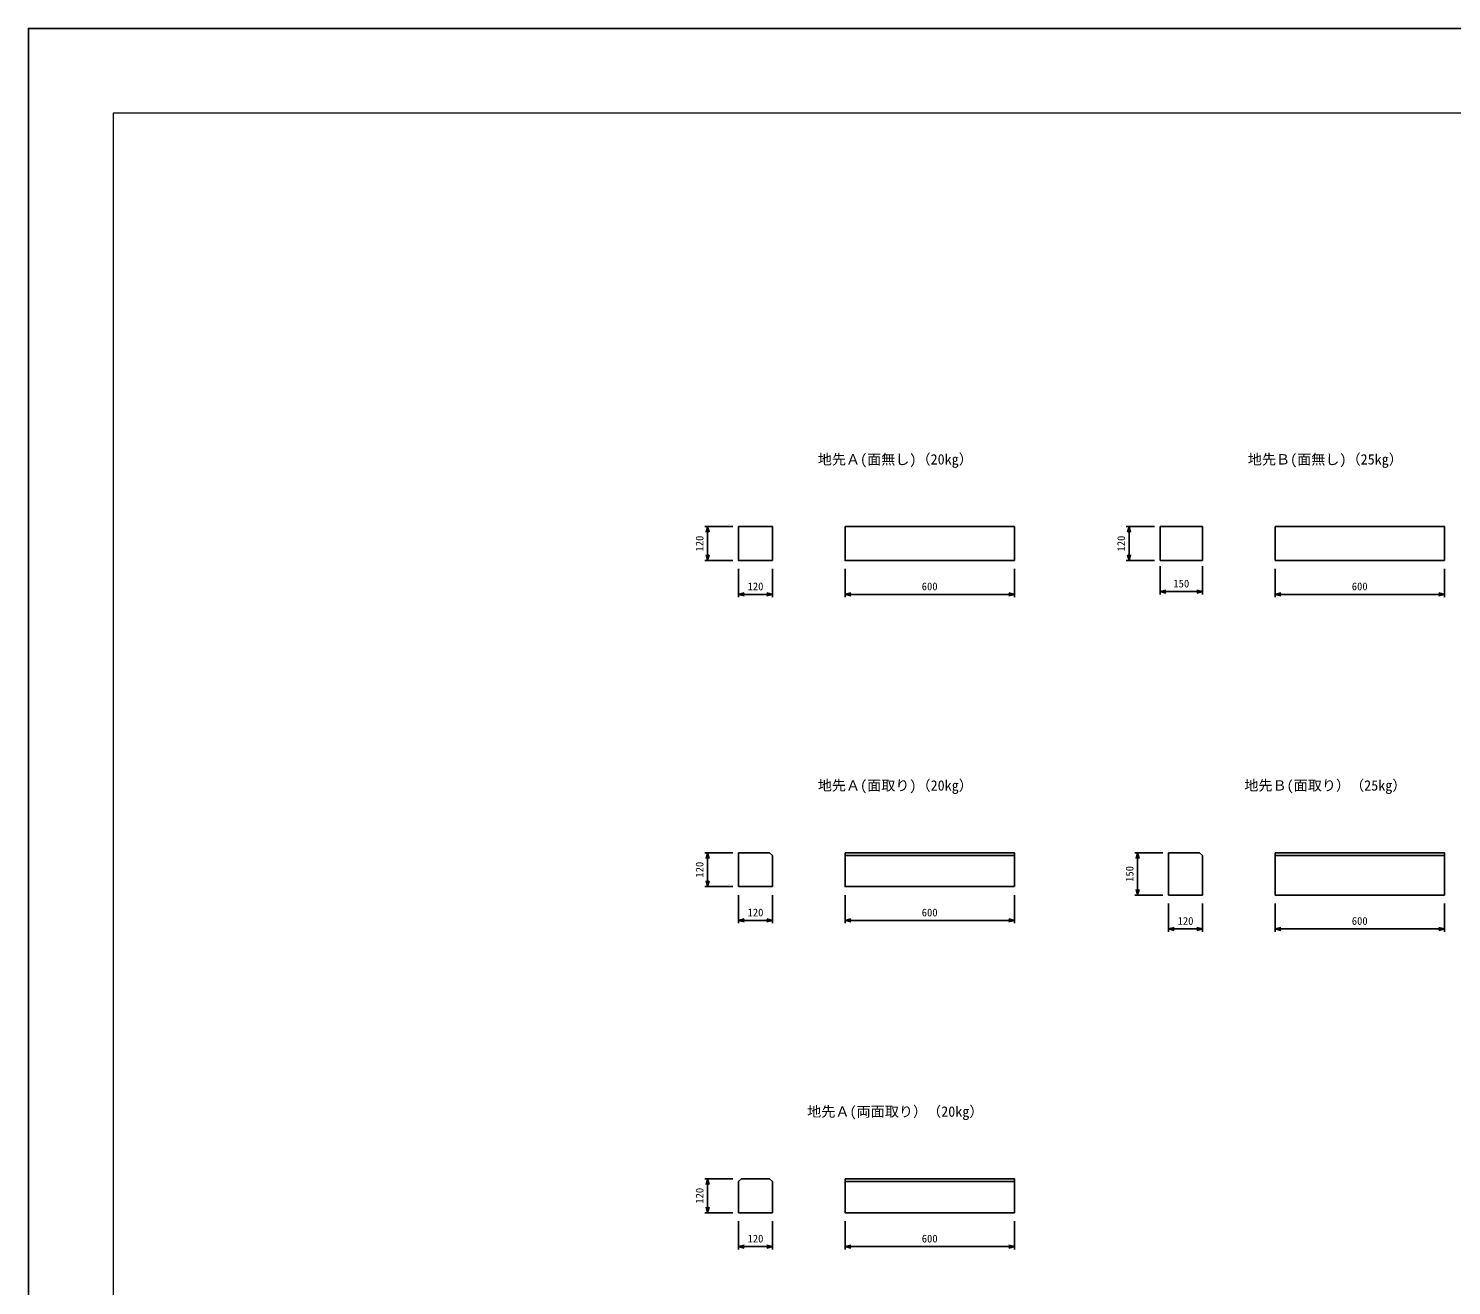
# Model space of a CAD drawing. Units: millimetres, scale not verified. Extents: x -6300 to 6300, y -4455 to 4455.
# Drawn here: x -6300 to -1256, y 0 to 4455 of the extents above; entities that cross this region are included whole.
import ezdxf
from ezdxf.enums import TextEntityAlignment as Align

# ---------------------------------------------------------------- set-up
doc = ezdxf.new("R2010")
doc.units = ezdxf.units.MM
doc.header["$LTSCALE"] = 15
for name, color, linetype, lineweight in [('0-0_DIM', 7, 'Continuous', 25), ('0-1_Defpoints', 5, 'Continuous', 25), ('0-2_OUTLINE', 3, 'Continuous', 25), ('0-3_TXT', 7, 'Continuous', 25), ('0-4_WAKU', 3, 'Continuous', 13)]:
    doc.layers.add(name, color=color, linetype=linetype, lineweight=lineweight)
doc.styles.add('ＭＳ ゴシック', font='')
doc.styles.get('ＭＳ ゴシック').set_extended_font_data('MS Gothic')

msp = doc.modelspace()

# ---------------------------------------------------------------- linework, layer by layer
at = {"layer": '0-0_DIM'}
for p, q in [((-3902.99, 2689.48), (-3802.99, 2689.48)), ((-3892.99, 2569.48), (-3892.99, 2689.48)), ((-2408.76, 2689.48), (-2308.76, 2689.48)), ((-2398.76, 2569.48), (-2398.76, 2689.48)), ((-3902.99, 2569.48), (-3802.99, 2569.48)), ((-3782.99, 2439.48), (-3782.99, 2539.48)), ((-3662.99, 2439.48), (-3662.99, 2539.48)), ((-3405.59, 2439.48), (-3405.59, 2539.48)), ((-2805.59, 2439.48), (-2805.59, 2539.48)), ((-2408.76, 2569.48), (-2308.76, 2569.48)), ((-2288.76, 2449.48), (-2288.76, 2549.48)), ((-2138.76, 2449.48), (-2138.76, 2549.48)), ((-1881.36, 2439.48), (-1881.36, 2539.48)), ((-1281.36, 2439.48), (-1281.36, 2539.48)), ((-3782.99, 2449.48), (-3662.99, 2449.48)), ((-3405.59, 2449.48), (-2805.59, 2449.48)), ((-2288.76, 2459.48), (-2138.76, 2459.48)), ((-1881.36, 2449.48), (-1281.36, 2449.48)), ((-3902.99, 1533.82), (-3802.99, 1533.82)), ((-3892.99, 1413.82), (-3892.99, 1533.82)), ((-2378.76, 1533.82), (-2278.76, 1533.82)), ((-2368.76, 1383.82), (-2368.76, 1533.82)), ((-3902.99, 1413.82), (-3802.99, 1413.82)), ((-3782.99, 1283.82), (-3782.99, 1383.82)), ((-3662.99, 1283.82), (-3662.99, 1383.82)), ((-3405.59, 1283.82), (-3405.59, 1383.82)), ((-2805.59, 1283.82), (-2805.59, 1383.82)), ((-2378.76, 1383.82), (-2278.76, 1383.82)), ((-2258.76, 1253.82), (-2258.76, 1353.82)), ((-2138.76, 1253.82), (-2138.76, 1353.82)), ((-1881.36, 1253.82), (-1881.36, 1353.82)), ((-1281.36, 1253.82), (-1281.36, 1353.82)), ((-3782.99, 1293.82), (-3662.99, 1293.82)), ((-3405.59, 1293.82), (-2805.59, 1293.82)), ((-2258.76, 1263.82), (-2138.76, 1263.82)), ((-1881.36, 1263.82), (-1281.36, 1263.82)), ((-3902.99, 378.16), (-3802.99, 378.16)), ((-3892.99, 258.16), (-3892.99, 378.16)), ((-3902.99, 258.16), (-3802.99, 258.16)), ((-3782.99, 128.16), (-3782.99, 228.16)), ((-3662.99, 128.16), (-3662.99, 228.16)), ((-3405.59, 128.16), (-3405.59, 228.16)), ((-2805.59, 128.16), (-2805.59, 228.16)), ((-3782.99, 138.16), (-3662.99, 138.16)), ((-3405.59, 138.16), (-2805.59, 138.16))]:
    msp.add_line(p, q, dxfattribs=at)
for points in [[(-3898.35, 2669.48), (-3892.99, 2689.48), (-3887.63, 2669.48)], [(-2404.12, 2669.48), (-2398.76, 2689.48), (-2393.4, 2669.48)], [(-3898.35, 2589.48), (-3892.99, 2569.48), (-3887.63, 2589.48)], [(-2404.12, 2589.48), (-2398.76, 2569.48), (-2393.4, 2589.48)], [(-3762.99, 2444.12), (-3782.99, 2449.48), (-3762.99, 2454.83)], [(-3682.99, 2444.12), (-3662.99, 2449.48), (-3682.99, 2454.83)], [(-3385.59, 2444.12), (-3405.59, 2449.48), (-3385.59, 2454.83)], [(-2825.59, 2444.12), (-2805.59, 2449.48), (-2825.59, 2454.83)], [(-2268.76, 2454.12), (-2288.76, 2459.48), (-2268.76, 2464.83)], [(-2158.76, 2454.12), (-2138.76, 2459.48), (-2158.76, 2464.83)], [(-1861.36, 2444.12), (-1881.36, 2449.48), (-1861.36, 2454.83)], [(-1301.36, 2444.12), (-1281.36, 2449.48), (-1301.36, 2454.83)], [(-3898.35, 1513.82), (-3892.99, 1533.82), (-3887.63, 1513.82)], [(-2374.12, 1513.82), (-2368.76, 1533.82), (-2363.4, 1513.82)], [(-3898.35, 1433.82), (-3892.99, 1413.82), (-3887.63, 1433.82)], [(-2374.12, 1403.82), (-2368.76, 1383.82), (-2363.4, 1403.82)], [(-3762.99, 1288.46), (-3782.99, 1293.82), (-3762.99, 1299.18)], [(-3682.99, 1288.46), (-3662.99, 1293.82), (-3682.99, 1299.18)], [(-3385.59, 1288.46), (-3405.59, 1293.82), (-3385.59, 1299.18)], [(-2825.59, 1288.46), (-2805.59, 1293.82), (-2825.59, 1299.18)], [(-2238.76, 1258.46), (-2258.76, 1263.82), (-2238.76, 1269.18)], [(-2158.76, 1258.46), (-2138.76, 1263.82), (-2158.76, 1269.18)], [(-1861.36, 1258.46), (-1881.36, 1263.82), (-1861.36, 1269.18)], [(-1301.36, 1258.46), (-1281.36, 1263.82), (-1301.36, 1269.18)], [(-3898.35, 358.16), (-3892.99, 378.16), (-3887.63, 358.16)], [(-3898.35, 278.16), (-3892.99, 258.16), (-3887.63, 278.16)], [(-3762.99, 132.8), (-3782.99, 138.16), (-3762.99, 143.52)], [(-3682.99, 132.8), (-3662.99, 138.16), (-3682.99, 143.52)], [(-3385.59, 132.8), (-3405.59, 138.16), (-3385.59, 143.52)], [(-2825.59, 132.8), (-2805.59, 138.16), (-2825.59, 143.52)]]:
    msp.add_lwpolyline(points, dxfattribs=at)
at = {"layer": '0-1_Defpoints'}
msp.add_lwpolyline([(-6300, -4455), (6300, -4455), (6300, 4455), (-6300, 4455)], close=True, dxfattribs=at)
at = {"layer": '0-2_OUTLINE'}
for p, q in [((-3782.99, 2689.48), (-3662.99, 2689.48)), ((-3662.99, 2689.48), (-3662.99, 2569.48)), ((-3405.59, 2689.48), (-2805.59, 2689.48)), ((-2805.59, 2689.48), (-2805.59, 2569.48)), ((-2138.76, 2689.48), (-2288.76, 2689.48)), ((-2288.76, 2569.48), (-2288.76, 2689.48)), ((-2138.76, 2569.48), (-2138.76, 2689.48)), ((-1881.36, 2689.48), (-1281.36, 2689.48)), ((-1881.36, 2689.48), (-1881.36, 2569.48)), ((-1281.36, 2689.48), (-1281.36, 2569.48)), ((-2138.76, 2569.48), (-2288.76, 2569.48)), ((-1881.36, 2569.48), (-1281.36, 2569.48)), ((-3782.99, 1533.82), (-3782.99, 1413.82)), ((-3672.99, 1533.82), (-3782.99, 1533.82)), ((-3672.99, 1533.82), (-3662.99, 1523.82)), ((-3662.99, 1523.82), (-3662.99, 1413.82)), ((-3405.59, 1533.82), (-2805.59, 1533.82)), ((-3405.59, 1523.82), (-2805.59, 1523.82)), ((-2805.59, 1533.82), (-2805.59, 1413.82)), ((-2258.76, 1533.82), (-2258.76, 1383.82)), ((-2148.76, 1533.82), (-2258.76, 1533.82)), ((-2148.76, 1533.82), (-2138.76, 1523.82)), ((-2138.76, 1523.82), (-2138.76, 1383.82)), ((-1881.36, 1533.82), (-1881.36, 1383.82)), ((-1881.36, 1523.82), (-1281.36, 1523.82)), ((-3662.99, 1413.82), (-3782.99, 1413.82)), ((-2138.76, 1383.82), (-2258.76, 1383.82)), ((-1881.36, 1383.82), (-1281.36, 1383.82)), ((-3772.99, 378.16), (-3782.99, 368.16)), ((-3782.99, 368.16), (-3782.99, 258.16)), ((-3672.99, 378.16), (-3772.99, 378.16)), ((-3672.99, 378.16), (-3662.99, 368.16)), ((-3662.99, 368.16), (-3662.99, 258.16)), ((-3405.59, 378.16), (-2805.59, 378.16)), ((-3405.59, 368.16), (-2805.59, 368.16)), ((-2805.59, 378.16), (-2805.59, 258.16)), ((-3782.99, 258.16), (-3662.99, 258.16))]:
    msp.add_line(p, q, dxfattribs=at)
for points in [[(-3782.99, 2689.48), (-3782.99, 2569.48), (-3662.99, 2569.48)], [(-3405.59, 2689.48), (-3405.59, 2569.48), (-2805.59, 2569.48)], [(-3405.59, 1533.82), (-3405.59, 1413.82), (-2805.59, 1413.82)], [(-1881.36, 1533.82), (-1281.36, 1533.82), (-1281.36, 1383.82)], [(-3405.59, 378.16), (-3405.59, 258.16), (-2805.59, 258.16)]]:
    msp.add_lwpolyline(points, dxfattribs=at)
at = {"layer": '0-4_WAKU'}
msp.add_lwpolyline([(-6000, -4155), (6000, -4155), (6000, 4155), (-6000, 4155)], close=True, dxfattribs=at)

# ---------------------------------------------------------------- texts
at = {"layer": '0-0_DIM', "style": 'ＭＳ ゴシック'}
for s, p in [('120', (-3899.24, 2601.35)), ('120', (-2405.01, 2601.35)), ('120', (-3899.24, 1445.69)), ('150', (-2375.01, 1430.69)), ('120', (-3899.24, 290.04))]:
    msp.add_text(s, height=27.49, rotation=90, dxfattribs=at).set_placement(p, align=Align.BOTTOM_LEFT)
for s, p in [('120', (-3751.12, 2455.73)), ('600', (-3133.72, 2455.73)), ('150', (-2241.88, 2465.73)), ('600', (-1609.48, 2455.73)), ('120', (-3751.12, 1300.07)), ('600', (-3133.72, 1300.07)), ('120', (-2226.88, 1270.07)), ('600', (-1609.48, 1270.07)), ('120', (-3751.12, 144.41)), ('600', (-3133.72, 144.41))]:
    msp.add_text(s, height=27.49, dxfattribs=at).set_placement(p, align=Align.BOTTOM_LEFT)
at = {"layer": '0-3_TXT', "style": 'ＭＳ ゴシック'}
for s, p in [('地先Ａ(面無し)（20kg）', (-3502.3, 2898.7)), ('地先Ｂ(面無し)（25kg）', (-1978.07, 2898.7)), ('地先Ａ(面取り)（20kg）', (-3502.3, 1743.04)), ('地先Ｂ(面取り）（25kg）', (-1990.57, 1743.04)), ('地先Ａ(両面取り）（20kg）', (-3539.8, 587.39))]:
    msp.add_text(s, height=36.66, dxfattribs=at).set_placement(p, align=Align.BOTTOM_LEFT)

doc.saveas('drawing.dxf')
